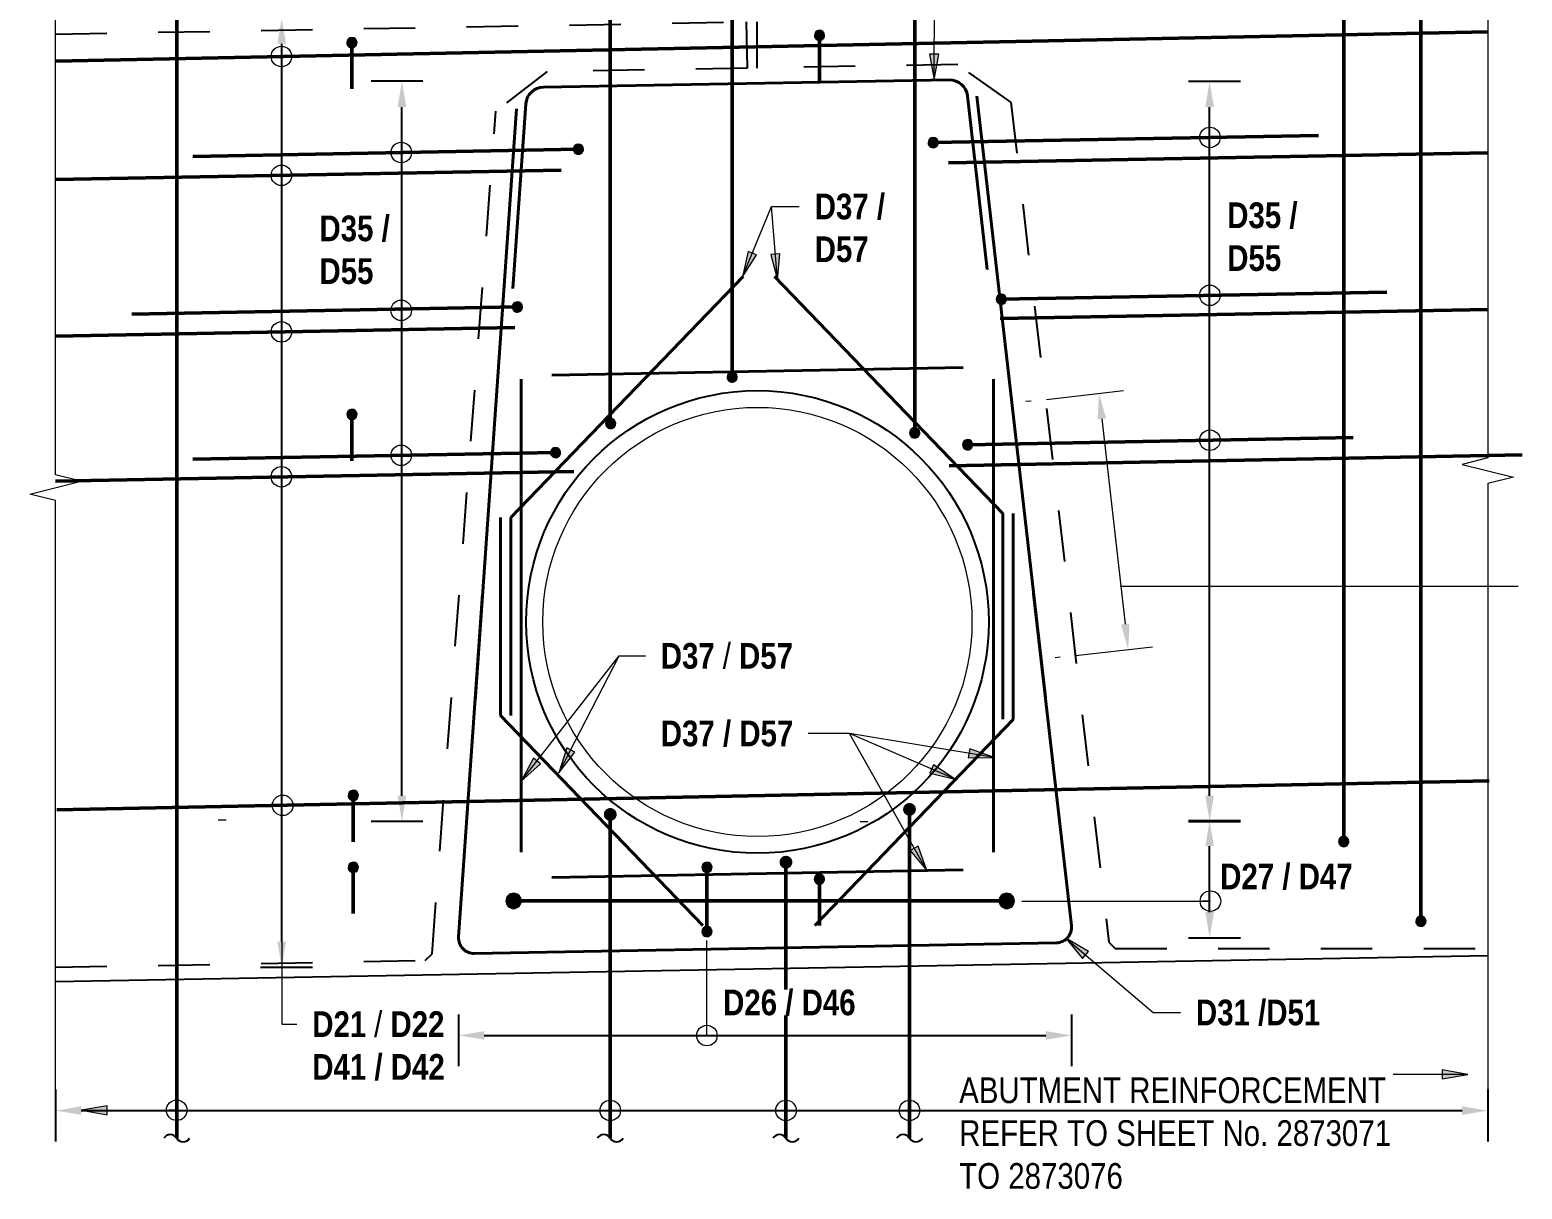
# Model space of a CAD drawing. Header units: metres. Extents: x 1110 to 1195, y -510 to 24.
# Drawn here: x 1187.324 to 1190.228, y 1.006 to 3.261 of the extents above; entities that cross this region are included whole.
import ezdxf

# ---------------------------------------------------------------- set-up
doc = ezdxf.new("R2010")
doc.units = ezdxf.units.M
doc.linetypes.add('JacobsDash', pattern=[0.0045, 0.003, -0.0015])
doc.layers.get('Defpoints').update_dxf_attribs({"color": 41})
for name, color, linetype, lineweight in [('A-ANNO-DIMS', 7, 'Continuous', 9), ('A-DETL', 7, 'Continuous', 13), ('A-DETL-GENF', 7, 'Continuous', 9), ('G-ANNO-TEXT', 7, 'Continuous', 9)]:
    doc.layers.add(name, color=color, linetype=linetype, lineweight=lineweight)
doc.styles.add('Arial Narrow_2', font='ARIALN.TTF', dxfattribs={"height": 0.05})
doc.styles.add('Arial Narrow_B_1', font='ARIALNB.TTF', dxfattribs={"height": 0.05})
doc.dimstyles.new('Dimension_Standard_T__mm_', dxfattribs={"dimscale": 0.3048, "dimtxt": 0.051172, "dimasz": 0.164042, "dimexe": 0.15748, "dimexo": 0.098425, "dimgap": 0.065617, "dimtad": 1, "dimdec": 0, "dimlfac": 1000, "dimzin": 0, "dimdsep": 46, "dimtxsty": 'Arial Narrow_B_1', "dimsah": 1, "dimcen": 0.09, "dimaunit": 1, "dimadec": 4, "dimazin": 0, "dimtfac": 1, "dimtdec": 4, "dimtix": 1, "dimtmove": 0, "dimatfit": 3, "dimfxl": 1, "dimtvp": 1, "dimtolj": 1, "dimtzin": 0, "dimlwd": 18, "dimlwe": 18, "dimarcsym": 2})
doc.dimstyles.new('Dimension_Standard_T_REO_2', dxfattribs={"dimscale": 0.3048, "dimtxt": 0.051172, "dimasz": 0.164042, "dimexe": 0.19685, "dimexo": 0.0625, "dimgap": 0.065617, "dimtad": 1, "dimdec": 0, "dimlfac": 1000, "dimzin": 0, "dimdsep": 46, "dimtxsty": 'Arial Narrow_B_1', "dimsah": 1, "dimcen": 0.09, "dimaunit": 1, "dimadec": 4, "dimazin": 0, "dimtfac": 1, "dimtdec": 4, "dimtix": 1, "dimtmove": 0, "dimatfit": 3, "dimfxl": 0.19685, "dimfxlon": 1, "dimtvp": 1, "dimtolj": 1, "dimtzin": 0, "dimlwd": 25, "dimlwe": 25, "dimarcsym": 2})
doc.dimstyles.new('Dimension_Standard_T_REO_3', dxfattribs={"dimscale": 0.3048, "dimtxt": 0.051172, "dimasz": 0.164042, "dimexe": 0.19685, "dimexo": 0.0625, "dimgap": 0.065617, "dimtad": 1, "dimdec": 0, "dimlfac": 1000, "dimzin": 0, "dimdsep": 46, "dimtxsty": 'Arial Narrow_2', "dimsah": 1, "dimcen": 0.09, "dimaunit": 1, "dimadec": 4, "dimazin": 0, "dimtfac": 1, "dimtdec": 4, "dimtix": 1, "dimtmove": 0, "dimatfit": 3, "dimfxl": 0.19685, "dimfxlon": 1, "dimtvp": 1, "dimtolj": 1, "dimtzin": 0, "dimlwd": 25, "dimlwe": 25, "dimarcsym": 2})

# ---------------------------------------------------------------- blocks, each defined once
blk = doc.blocks.new('CS_DET_BreakLine_ViewScale - Std Break-6632918-DRG-2873132 - INTEGRAL STITCH REINFORCEMENT DETAIL B')
at = {"layer": 'A-DETL-GENF'}
for p, q in [((1.1275, 0.05), (1.115, 0)), ((1.1525, -0.05), (1.1275, 0.05)), ((1.115, 0), (-0.05, 0)), ((1.165, 0), (1.1525, -0.05)), ((2.33, 0), (1.165, 0))]:
    blk.add_line(p, q, dxfattribs=at)
blk = doc.blocks.new('CS_DET_BreakLine_ViewScale - Std Break-6632973-DRG-2873132 - INTEGRAL STITCH REINFORCEMENT DETAIL B')
at = {"layer": 'A-DETL-GENF'}
for p, q in [((1.1475, -0.05), (1.1725, 0.05)), ((1.1725, 0.05), (1.185, 0)), ((-0.05, 0), (1.135, 0)), ((1.135, 0), (1.1475, -0.05)), ((1.185, 0), (2.37, 0))]:
    blk.add_line(p, q, dxfattribs=at)
blk = doc.blocks.new('B_Det_Reinf_Bar Section_2D - Reo Dot_Scale 20_Cog End-6632169-DRG-2873132 - INTEGRAL STITCH REINFORCEMENT DETAIL B')
at = {"layer": 'A-DETL-GENF'}
blk.add_hatch(color=256, dxfattribs=at).paths.add_polyline_path([(0, 0.01), (-0.0026, 0.0097), (-0.005, 0.0087), (-0.0071, 0.0071), (-0.0087, 0.005), (-0.0097, 0.0026), (-0.01, 0), (-0.0097, -0.0026), (-0.0087, -0.005), (-0.0071, -0.0071), (-0.005, -0.0087), (-0.0026, -0.0097), (0, -0.01), (0.0026, -0.0097), (0.005, -0.0087), (0.0071, -0.0071), (0.0087, -0.005), (0.0097, -0.0026), (0.01, 0), (0.0097, 0.0026), (0.0087, 0.005), (0.0071, 0.0071), (0.005, 0.0087), (0.0026, 0.0097)])
for start, end in [(0, 180), (180, 360)]:
    blk.add_arc((0, 0), 0.01, start, end, dxfattribs=at)
blk = doc.blocks.new('B_Det_Reinf_Bar Section_2D_Grey - Reo Dot_Scale 25_Section-7275914-DRG-2873132 - INTEGRAL STITCH REINFORCEMENT DETAIL B')
at = {"layer": 'A-DETL-GENF', "true_color": 0xafafaf}
blk.add_hatch(color=253, dxfattribs=at).paths.add_polyline_path([(0, 0.0125), (-0.0032, 0.0121), (-0.0063, 0.0108), (-0.0088, 0.0088), (-0.0108, 0.0062), (-0.0121, 0.0032), (-0.0125, 0), (-0.0121, -0.0032), (-0.0108, -0.0063), (-0.0088, -0.0088), (-0.0063, -0.0108), (-0.0032, -0.0121), (0, -0.0125), (0.0032, -0.0121), (0.0062, -0.0108), (0.0088, -0.0088), (0.0108, -0.0063), (0.0121, -0.0032), (0.0125, 0), (0.0121, 0.0032), (0.0108, 0.0062), (0.0088, 0.0088), (0.0062, 0.0108), (0.0032, 0.0121)])
blk = doc.blocks.new('CS_DET_Rebar Tagging1 - Scale 20-6632173-DRG-2873132 - INTEGRAL STITCH REINFORCEMENT DETAIL B')
at = {"layer": 'A-DETL-GENF', "lineweight": 13}
blk.add_line((0, 0), (0.015, 0), dxfattribs=at)
blk.add_circle((0, 0), 0.02, dxfattribs=at)
blk = doc.blocks.new('CS_DET_Rebar Tagging1 - Scale 20-6623108-DRG-2873132 - INTEGRAL STITCH REINFORCEMENT DETAIL B')
at = {"layer": 'A-DETL-GENF', "lineweight": 13}
blk.add_line((0, 0), (0.005, 0), dxfattribs=at)
blk.add_circle((0, 0), 0.02, dxfattribs=at)
blk = doc.blocks.new('CS_DET_Rebar Combined - Multiple Bar-7553088-DRG-2873132 - INTEGRAL STITCH REINFORCEMENT DETAIL B')
at = {"layer": 'A-DETL-GENF'}
for points in [[(0, -0.015), (0.0039, -0.0145), (0.0075, -0.013), (0.0106, -0.0106), (0.013, -0.0075), (0.0145, -0.0039), (0.015, 0), (0.0145, 0.0039), (0.013, 0.0075), (0.0106, 0.0106), (0.0075, 0.013), (0.0039, 0.0145), (0, 0.015), (-0.0039, 0.0145), (-0.0075, 0.013), (-0.0106, 0.0106), (-0.013, 0.0075), (-0.0145, 0.0039), (-0.015, 0), (-0.0145, -0.0039), (-0.013, -0.0075), (-0.0106, -0.0106), (-0.0075, -0.013), (-0.0039, -0.0145)], [(0.9596, -0.015), (0.9635, -0.0145), (0.9671, -0.013), (0.9702, -0.0106), (0.9726, -0.0075), (0.9741, -0.0039), (0.9746, 0), (0.9741, 0.0039), (0.9726, 0.0075), (0.9702, 0.0106), (0.9671, 0.013), (0.9635, 0.0145), (0.9596, 0.015), (0.9557, 0.0145), (0.9521, 0.013), (0.949, 0.0106), (0.9466, 0.0075), (0.9451, 0.0039), (0.9446, 0), (0.9451, -0.0039), (0.9466, -0.0075), (0.949, -0.0106), (0.9521, -0.013), (0.9557, -0.0145)]]:
    blk.add_hatch(color=256, dxfattribs=at).paths.add_polyline_path(points)
at = {"layer": 'A-DETL-GENF', "lineweight": 50}
blk.add_line((0.015, 0), (0.9446, 0), dxfattribs=at)
at = {"layer": 'A-DETL-GENF'}
for centre, start, end in [((0, 0), 360, 180), ((0, 0), 180, 360), ((0.9596, 0), 360, 180), ((0.9596, 0), 180, 360)]:
    blk.add_arc(centre, 0.015, start, end, dxfattribs=at)
blk = doc.blocks.new('DIMBLOCK17-DRG-2873132 - INTEGRAL STITCH REINFORCEMENT DETAIL B')
at = {"layer": 'A-ANNO-DIMS', "color": 0, "lineweight": 25, "transparency": 16777216}
for p, q in [((1189.5786, 3.1613), (1189.6796, 3.1613)), ((1189.6196, 1.7713), (1189.6196, 3.1113)), ((1189.5786, 1.7213), (1189.6796, 1.7213))]:
    blk.add_line(p, q, dxfattribs=at)
at = {"layer": 'A-ANNO-DIMS', "color": 0, "transparency": 16777216}
for points in [[(1189.6112, 3.1113), (1189.6279, 3.1113), (1189.6196, 3.1613)], [(1189.6112, 1.7713), (1189.6279, 1.7713), (1189.6196, 1.7213)]]:
    blk.add_solid(points, dxfattribs=at)
at = {"layer": 'Defpoints', "color": 0, "transparency": 16777216}
for p in [(1189.5596, 3.1613), (1189.6196, 3.1613), (1189.5596, 1.7213)]:
    blk.add_point(p, dxfattribs=at)
at = {"layer": 'A-ANNO-DIMS', "color": 0, "lineweight": 25, "transparency": 16777216, "insert": (1189.5699, 2.4413), "char_height": 0.05, "attachment_point": 5, "rotation": 90, "style": 'Arial Narrow_B_1'}
blk.add_mtext('\\A1;\u200d', dxfattribs=at)
blk = doc.blocks.new('DIMBLOCK18-DRG-2873132 - INTEGRAL STITCH REINFORCEMENT DETAIL B')
at = {"layer": 'A-ANNO-DIMS', "color": 0, "lineweight": 25, "transparency": 16777216}
for p, q in [((1187.374, 1.1995), (1187.374, 1.0985)), ((1190.1607, 1.1995), (1190.1607, 1.0985)), ((1187.424, 1.1585), (1190.1107, 1.1585))]:
    blk.add_line(p, q, dxfattribs=at)
at = {"layer": 'A-ANNO-DIMS', "color": 0, "transparency": 16777216}
for points in [[(1187.424, 1.1669), (1187.424, 1.1502), (1187.374, 1.1585)], [(1190.1107, 1.1669), (1190.1107, 1.1502), (1190.1607, 1.1585)]]:
    blk.add_solid(points, dxfattribs=at)
at = {"layer": 'Defpoints', "color": 0, "transparency": 16777216}
for p in [(1187.374, 1.2185), (1190.1607, 1.2185), (1190.1607, 1.1585)]:
    blk.add_point(p, dxfattribs=at)
at = {"layer": 'A-ANNO-DIMS', "color": 0, "lineweight": 25, "transparency": 16777216, "insert": (1188.7673, 1.2082), "char_height": 0.05, "attachment_point": 5, "style": 'Arial Narrow_B_1'}
blk.add_mtext('\\A1;\u200d', dxfattribs=at)
blk = doc.blocks.new('DIMBLOCK19-DRG-2873132 - INTEGRAL STITCH REINFORCEMENT DETAIL B')
at = {"layer": 'A-ANNO-DIMS', "color": 0, "lineweight": 25, "transparency": 16777216}
for p, q in [((1187.7731, 3.2843), (1187.874, 3.2843)), ((1187.814, 1.4875), (1187.814, 3.2343)), ((1187.7731, 1.4375), (1187.874, 1.4375))]:
    blk.add_line(p, q, dxfattribs=at)
at = {"layer": 'A-ANNO-DIMS', "color": 0, "transparency": 16777216}
for points in [[(1187.8057, 3.2343), (1187.8224, 3.2343), (1187.814, 3.2843)], [(1187.8057, 1.4875), (1187.8224, 1.4875), (1187.814, 1.4375)]]:
    blk.add_solid(points, dxfattribs=at)
at = {"layer": 'Defpoints', "color": 0, "transparency": 16777216}
for p in [(1187.754, 3.2843), (1187.814, 3.2843), (1187.754, 1.4375)]:
    blk.add_point(p, dxfattribs=at)
at = {"layer": 'A-ANNO-DIMS', "color": 0, "lineweight": 25, "transparency": 16777216, "insert": (1187.7644, 2.3609), "char_height": 0.05, "attachment_point": 5, "rotation": 90, "style": 'Arial Narrow_2'}
blk.add_mtext('\\A1;\u200e', dxfattribs=at)
blk = doc.blocks.new('DIMBLOCK20-DRG-2873132 - INTEGRAL STITCH REINFORCEMENT DETAIL B')
at = {"layer": 'A-ANNO-DIMS', "color": 0, "lineweight": 25, "transparency": 16777216}
for p, q in [((1188.0889, 3.1613), (1187.988, 3.1613)), ((1188.048, 1.7713), (1188.048, 3.1113)), ((1188.0889, 1.7213), (1187.988, 1.7213))]:
    blk.add_line(p, q, dxfattribs=at)
at = {"layer": 'A-ANNO-DIMS', "color": 0, "transparency": 16777216}
for points in [[(1188.0396, 3.1113), (1188.0563, 3.1113), (1188.048, 3.1613)], [(1188.0396, 1.7713), (1188.0563, 1.7713), (1188.048, 1.7213)]]:
    blk.add_solid(points, dxfattribs=at)
at = {"layer": 'Defpoints', "color": 0, "transparency": 16777216}
for p in [(1188.048, 3.1613), (1188.108, 3.1613), (1188.108, 1.7213)]:
    blk.add_point(p, dxfattribs=at)
at = {"layer": 'A-ANNO-DIMS', "color": 0, "lineweight": 25, "transparency": 16777216, "insert": (1187.9983, 2.4413), "char_height": 0.05, "attachment_point": 5, "rotation": 90, "style": 'Arial Narrow_2'}
blk.add_mtext('\\A1;\u200d', dxfattribs=at)
blk = doc.blocks.new('DIMBLOCK21-DRG-2873132 - INTEGRAL STITCH REINFORCEMENT DETAIL B')
at = {"layer": 'A-ANNO-DIMS', "color": 0, "lineweight": 18, "transparency": 16777216}
for p, q in [((1189.3019, 2.5425), (1189.4519, 2.5596)), ((1189.4099, 2.5045), (1189.4554, 2.1053)), ((1189.3587, 2.044), (1189.5087, 2.0611))]:
    blk.add_line(p, q, dxfattribs=at)
at = {"layer": 'A-ANNO-DIMS', "color": 0, "transparency": 16777216}
for points in [[(1189.4182, 2.5055), (1189.4016, 2.5036), (1189.4042, 2.5542)], [(1189.4637, 2.1062), (1189.4471, 2.1044), (1189.4611, 2.0556)]]:
    blk.add_solid(points, dxfattribs=at)
at = {"layer": 'Defpoints', "color": 0, "transparency": 16777216}
for p in [(1189.2721, 2.5391), (1189.3289, 2.0406), (1189.4611, 2.0556)]:
    blk.add_point(p, dxfattribs=at)
at = {"layer": 'A-ANNO-DIMS', "color": 0, "lineweight": 18, "transparency": 16777216, "insert": (1189.482, 2.3105), "char_height": 0.05, "attachment_point": 5, "rotation": 276.5013, "style": 'Arial Narrow_B_1'}
blk.add_mtext('\\A1;\u200d', dxfattribs=at)
blk = doc.blocks.new('DIMBLOCK22-DRG-2873132 - INTEGRAL STITCH REINFORCEMENT DETAIL B')
at = {"layer": 'A-ANNO-DIMS', "color": 0, "lineweight": 25, "transparency": 16777216}
for p, q in [((1188.1583, 1.3458), (1188.1583, 1.2449)), ((1189.3507, 1.3458), (1189.3507, 1.2449)), ((1188.2083, 1.3049), (1189.3007, 1.3049))]:
    blk.add_line(p, q, dxfattribs=at)
at = {"layer": 'A-ANNO-DIMS', "color": 0, "transparency": 16777216}
for points in [[(1188.2083, 1.3132), (1188.2083, 1.2965), (1188.1583, 1.3049)], [(1189.3007, 1.3132), (1189.3007, 1.2965), (1189.3507, 1.3049)]]:
    blk.add_solid(points, dxfattribs=at)
at = {"layer": 'Defpoints', "color": 0, "transparency": 16777216}
for p in [(1188.1583, 1.3649), (1189.3507, 1.3649), (1189.3507, 1.3049)]:
    blk.add_point(p, dxfattribs=at)
at = {"layer": 'A-ANNO-DIMS', "color": 0, "lineweight": 25, "transparency": 16777216, "insert": (1188.7545, 1.3546), "char_height": 0.05, "attachment_point": 5, "style": 'Arial Narrow_B_1'}
blk.add_mtext('\\A1;\u200e', dxfattribs=at)
blk = doc.blocks.new('DIMBLOCK23-DRG-2873132 - INTEGRAL STITCH REINFORCEMENT DETAIL B')
at = {"layer": 'A-ANNO-DIMS', "color": 0, "lineweight": 25, "transparency": 16777216}
for p, q in [((1189.5786, 1.7233), (1189.6796, 1.7233)), ((1189.6196, 1.5448), (1189.6196, 1.6733)), ((1189.5786, 1.4948), (1189.6796, 1.4948))]:
    blk.add_line(p, q, dxfattribs=at)
at = {"layer": 'A-ANNO-DIMS', "color": 0, "transparency": 16777216}
for points in [[(1189.6112, 1.6733), (1189.6279, 1.6733), (1189.6196, 1.7233)], [(1189.6112, 1.5448), (1189.6279, 1.5448), (1189.6196, 1.4948)]]:
    blk.add_solid(points, dxfattribs=at)
at = {"layer": 'Defpoints', "color": 0, "transparency": 16777216}
for p in [(1189.5596, 1.7233), (1189.6196, 1.7233), (1189.5596, 1.4948)]:
    blk.add_point(p, dxfattribs=at)
at = {"layer": 'A-ANNO-DIMS', "color": 0, "lineweight": 25, "transparency": 16777216, "insert": (1189.5699, 1.6091), "char_height": 0.05, "attachment_point": 5, "rotation": 90, "style": 'Arial Narrow_B_1'}
blk.add_mtext('\\A1;\u200e', dxfattribs=at)

msp = doc.modelspace()

# ---------------------------------------------------------------- hatches: boundary and pattern name
at = {"layer": 'G-ANNO-TEXT'}
for points in [[(1189.0833, 3.1639), (1189.0924, 3.2139), (1189.0748, 3.214)], [(1188.7106, 2.7808), (1188.7377, 2.8237), (1188.7214, 2.8304)], [(1188.7785, 2.7749), (1188.7832, 2.8255), (1188.7657, 2.8241)], [(1188.3536, 1.8156), (1188.3843, 1.8561), (1188.3686, 1.8641)], [(1189.2006, 1.8457), (1189.1527, 1.8626), (1189.1498, 1.8452)], [(1188.2801, 1.7994), (1188.3178, 1.8334), (1188.3039, 1.8442)], [(1189.1245, 1.8037), (1189.0821, 1.8316), (1189.0751, 1.8154)], [(1189.0693, 1.6255), (1189.0525, 1.6734), (1189.0371, 1.6648)], [(1189.34, 1.4938), (1189.3724, 1.4546), (1189.3838, 1.4681)], [(1190.1222, 1.2291), (1190.0722, 1.238), (1190.0722, 1.2203)], [(1187.4244, 1.1591), (1187.4744, 1.1503), (1187.4744, 1.1679)]]:
    msp.add_hatch(color=256, dxfattribs=at).paths.add_polyline_path(points)

# ---------------------------------------------------------------- linework, layer by layer
at = {"layer": 'A-DETL', "lineweight": 50}
for p, q in [((1188.6906, 3.487), (1188.6906, 2.5959)), ((1189.0457, 3.4972), (1189.0457, 2.4871)), ((1190.0306, 3.5095), (1190.0306, 1.537)), ((1188.4533, 3.4836), (1188.4533, 2.5053)), ((1189.8806, 3.3602), (1189.8806, 1.692)), ((1187.374, 3.2006), (1190.1607, 3.2575)), ((1187.9506, 3.2366), (1187.9506, 3.1466)), ((1188.8605, 3.2508), (1188.8605, 3.1608)), ((1189.0817, 3.042), (1189.8317, 3.056)), ((1187.6414, 3.0151), (1188.3914, 3.0291)), ((1189.1117, 3.0025), (1190.1607, 3.0221)), ((1187.374, 2.9701), (1188.3576, 2.9885)), ((1189.2142, 2.7373), (1189.9642, 2.7513)), ((1187.5226, 2.7082), (1188.2726, 2.7222)), ((1189.2117, 2.6997), (1190.1607, 2.7174)), ((1187.374, 2.6655), (1188.2676, 2.6823)), ((1187.9507, 2.5131), (1187.9507, 2.4231)), ((1189.1487, 2.4541), (1189.8987, 2.4681)), ((1187.6414, 2.4258), (1188.3468, 2.439)), ((1189.1129, 2.4134), (1190.2277, 2.4343)), ((1187.374, 2.3835), (1188.3825, 2.4024)), ((1187.3765, 1.7435), (1190.1632, 1.8004)), ((1187.9532, 1.7718), (1187.9532, 1.6818)), ((1187.9532, 1.6318), (1187.9532, 1.5418)), ((1188.6414, 1.6319), (1188.6414, 1.5168)), ((1188.8602, 1.6089), (1188.8602, 1.5189))]:
    msp.add_line(p, q, dxfattribs=at)
at = {"layer": 'A-DETL', "color": 8, "lineweight": 50, "true_color": 0x808080}
for p, q in [((1187.6098, 3.4591), (1187.6098, 1.1048)), ((1188.4533, 1.7223), (1188.4533, 1.1048)), ((1189.0356, 1.7322), (1189.0356, 1.1048)), ((1188.7952, 1.6294), (1188.7952, 1.1048))]:
    msp.add_line(p, q, dxfattribs=at)
at = {"layer": 'A-DETL', "color": 8, "linetype": 'JacobsDash', "lineweight": 25, "true_color": 0x808080}
for p, q in [((1187.374, 3.2533), (1188.7181, 3.2769)), ((1188.7181, 3.2769), (1188.7199, 3.1869)), ((1188.7387, 3.2771), (1188.7387, 3.1871)), ((1188.3306, 3.1801), (1188.2307, 3.1033)), ((1188.7199, 3.1869), (1188.3306, 3.1801)), ((1189.1297, 3.194), (1188.7387, 3.1871)), ((1189.2327, 3.1208), (1189.1297, 3.194)), ((1189.2327, 3.1208), (1189.4233, 1.4866)), ((1188.1065, 1.4637), (1188.2307, 3.1033)), ((1189.4233, 1.4866), (1189.4361, 1.4739)), ((1188.0935, 1.4507), (1188.1065, 1.4637)), ((1189.4361, 1.4739), (1190.1607, 1.4739)), ((1187.374, 1.4375), (1188.0935, 1.4507))]:
    msp.add_line(p, q, dxfattribs=at)
at = {"layer": 'A-DETL', "lineweight": 40}
for p, q in [((1189.113, 3.164), (1188.3235, 3.1501)), ((1188.271, 3.1076), (1188.1904, 1.9554)), ((1188.2892, 3.1176), (1188.2641, 2.7582)), ((1189.1484, 3.1329), (1189.1869, 2.7951)), ((1189.1667, 3.1325), (1189.3, 1.963)), ((1188.2601, 2.3125), (1188.712, 2.7816)), ((1189.2171, 2.3203), (1188.7727, 2.7816)), ((1188.3395, 2.5894), (1189.1398, 2.6044)), ((1188.2801, 2.5816), (1188.2801, 1.6616)), ((1189.1993, 2.5816), (1189.1993, 1.6616)), ((1188.2401, 2.3125), (1188.2401, 1.9271)), ((1188.2601, 2.3125), (1188.2601, 1.9275)), ((1189.2171, 2.3203), (1189.2171, 1.9203)), ((1189.2371, 2.3203), (1189.2371, 1.9194)), ((1188.205, 2.1643), (1188.1583, 1.4965)), ((1189.2771, 2.1643), (1189.3507, 1.5184)), ((1188.2401, 1.9271), (1188.6334, 1.5189)), ((1189.2371, 1.9194), (1188.8513, 1.5189)), ((1188.3395, 1.612), (1189.1398, 1.6269)), ((1188.1888, 1.4644), (1189.3214, 1.485))]:
    msp.add_line(p, q, dxfattribs=at)
at = {"layer": 'A-DETL', "color": 7, "lineweight": 9, "true_color": 0xffffff}
for p, q in [((1188.9606, 3.1613), (1188.9547, 3.1613)), ((1189.2721, 2.5391), (1189.2621, 2.538)), ((1189.3289, 2.0406), (1189.319, 2.0394)), ((1187.6907, 1.7243), (1187.7057, 1.7243)), ((1188.9397, 1.7213), (1188.9547, 1.7213))]:
    msp.add_line(p, q, dxfattribs=at)
at = {"layer": 'A-DETL', "lineweight": 18}
for p, q in [((1189.2542, 1.5662), (1189.6192, 1.5662)), ((1188.6409, 1.4896), (1188.6409, 1.3046))]:
    msp.add_line(p, q, dxfattribs=at)
at = {"layer": 'A-DETL', "lineweight": 25}
msp.add_line((1187.374, 1.4095), (1190.1607, 1.4603), dxfattribs=at)
msp.add_circle((1188.7397, 2.1094), 0.45, dxfattribs=at)
at = {"layer": 'A-DETL', "color": 143, "lineweight": 18, "true_color": 0x78aac8}
msp.add_circle((1188.7397, 2.1094), 0.4175, dxfattribs=at)
at = {"layer": 'A-DETL', "lineweight": 40}
for centre, radius, start, end in [((1188.3241, 3.1151), 0.035, 91.0051, 176), ((1189.1136, 3.129), 0.035, 6.5013, 91.0051), ((1189.3209, 1.515), 0.03, 271.0447, 6.5013), ((1188.1883, 1.4944), 0.03, 176, 271.0447)]:
    msp.add_arc(centre, radius, start, end, dxfattribs=at)
at = {"layer": 'A-DETL', "color": 8, "lineweight": 25, "true_color": 0x808080}
for centre, start, end in [((1187.5973, 1.0972), 31.0605, 148.9395), ((1187.6223, 1.1123), 211.0605, 328.9395), ((1188.4408, 1.0972), 31.0605, 148.9395), ((1188.4658, 1.1123), 211.0605, 328.9395), ((1188.7827, 1.0972), 31.0605, 148.9395), ((1188.8077, 1.1123), 211.0605, 328.9395), ((1189.0231, 1.0972), 31.0605, 148.9395), ((1189.0481, 1.1123), 211.0605, 328.9395)]:
    msp.add_arc(centre, 0.0146, start, end, dxfattribs=at)
at = {"layer": 'G-ANNO-TEXT'}
for p, q in [((1189.0833, 3.1639), (1189.0861, 3.72)), ((1189.0924, 3.2139), (1189.0748, 3.214)), ((1189.0748, 3.214), (1189.0833, 3.1639)), ((1189.0833, 3.1639), (1189.0924, 3.2139)), ((1188.7106, 2.7808), (1188.7669, 2.9179)), ((1188.7669, 2.9179), (1188.8212, 2.9179)), ((1188.7669, 2.9179), (1188.8212, 2.9179)), ((1188.7785, 2.7749), (1188.7669, 2.9179)), ((1188.7214, 2.8304), (1188.7106, 2.7808)), ((1188.7106, 2.7808), (1188.7377, 2.8237)), ((1188.7377, 2.8237), (1188.7214, 2.8304)), ((1188.7832, 2.8255), (1188.7657, 2.8241)), ((1188.7657, 2.8241), (1188.7785, 2.7749)), ((1188.7785, 2.7749), (1188.7832, 2.8255)), ((1189.4457, 2.179), (1190.2199, 2.179)), ((1188.2801, 1.7994), (1188.4704, 2.0434)), ((1188.3536, 1.8156), (1188.4704, 2.0434)), ((1188.4704, 2.0434), (1188.5217, 2.0434)), ((1188.4704, 2.0434), (1188.5217, 2.0434)), ((1188.8653, 1.8925), (1188.8384, 1.8925)), ((1188.9191, 1.8925), (1188.8653, 1.8925)), ((1188.9191, 1.8925), (1188.8653, 1.8925)), ((1188.9191, 1.8925), (1188.8653, 1.8925)), ((1189.2006, 1.8457), (1188.9191, 1.8925)), ((1189.1245, 1.8037), (1188.9191, 1.8925)), ((1189.0693, 1.6255), (1188.9191, 1.8925)), ((1188.3686, 1.8641), (1188.3536, 1.8156)), ((1188.3843, 1.8561), (1188.3686, 1.8641)), ((1189.1527, 1.8626), (1189.1498, 1.8452)), ((1189.2006, 1.8457), (1189.1527, 1.8626)), ((1188.3039, 1.8442), (1188.2801, 1.7994)), ((1188.2801, 1.7994), (1188.3178, 1.8334)), ((1188.3178, 1.8334), (1188.3039, 1.8442)), ((1188.3536, 1.8156), (1188.3843, 1.8561)), ((1189.0821, 1.8316), (1189.0751, 1.8154)), ((1189.1245, 1.8037), (1189.0821, 1.8316)), ((1189.1498, 1.8452), (1189.2006, 1.8457)), ((1189.0751, 1.8154), (1189.1245, 1.8037)), ((1187.8143, 1.727), (1187.8143, 1.3268)), ((1189.0525, 1.6734), (1189.0371, 1.6648)), ((1189.0371, 1.6648), (1189.0693, 1.6255)), ((1189.0693, 1.6255), (1189.0525, 1.6734)), ((1189.34, 1.4938), (1189.3724, 1.4546)), ((1189.3838, 1.4681), (1189.34, 1.4938)), ((1189.34, 1.4938), (1189.5095, 1.3495)), ((1189.3724, 1.4546), (1189.3838, 1.4681)), ((1189.5095, 1.3495), (1189.5629, 1.3495)), ((1187.8143, 1.3268), (1187.8435, 1.3268)), ((1189.978, 1.2291), (1189.9767, 1.2291)), ((1190.1222, 1.2291), (1189.978, 1.2291)), ((1190.1222, 1.2291), (1190.0722, 1.238)), ((1190.0722, 1.238), (1190.0722, 1.2203)), ((1190.0722, 1.2203), (1190.1222, 1.2291)), ((1187.4744, 1.1679), (1187.4244, 1.1591)), ((1187.4744, 1.1503), (1187.4744, 1.1679)), ((1187.4244, 1.1591), (1187.4744, 1.1503)), ((1187.4244, 1.1591), (1187.5431, 1.1591))]:
    msp.add_line(p, q, dxfattribs=at)

# ---------------------------------------------------------------- block references
at = {"layer": 'A-DETL-GENF'}
for name, p, rotation in [('CS_DET_BreakLine_ViewScale - Std Break-6632973-DRG-2873132 - INTEGRAL STITCH REINFORCEMENT DETAIL B', (1190.1607, 3.5635), 270), ('CS_DET_BreakLine_ViewScale - Std Break-6632918-DRG-2873132 - INTEGRAL STITCH REINFORCEMENT DETAIL B', (1187.374, 3.5106), 270), ('B_Det_Reinf_Bar Section_2D - Reo Dot_Scale 20_Cog End-6632169-DRG-2873132 - INTEGRAL STITCH REINFORCEMENT DETAIL B', (1188.8605, 3.2508), 182.2932756549273), ('CS_DET_Rebar Tagging1 - Scale 20-6623108-DRG-2873132 - INTEGRAL STITCH REINFORCEMENT DETAIL B', (1187.8135, 3.2096), 180), ('B_Det_Reinf_Bar Section_2D - Reo Dot_Scale 20_Cog End-6632169-DRG-2873132 - INTEGRAL STITCH REINFORCEMENT DETAIL B', (1187.9506, 3.2366), 182.2932756549273), ('B_Det_Reinf_Bar Section_2D - Reo Dot_Scale 20_Cog End-6632169-DRG-2873132 - INTEGRAL STITCH REINFORCEMENT DETAIL B', (1189.0817, 3.042), 182.2932756549273), ('CS_DET_Rebar Tagging1 - Scale 20-6623108-DRG-2873132 - INTEGRAL STITCH REINFORCEMENT DETAIL B', (1189.6201, 3.0521), 180), ('CS_DET_Rebar Tagging1 - Scale 20-6623108-DRG-2873132 - INTEGRAL STITCH REINFORCEMENT DETAIL B', (1188.0466, 3.0228), 180), ('B_Det_Reinf_Bar Section_2D - Reo Dot_Scale 20_Cog End-6632169-DRG-2873132 - INTEGRAL STITCH REINFORCEMENT DETAIL B', (1188.3914, 3.0291), 182.2932756549273), ('CS_DET_Rebar Tagging1 - Scale 20-6623108-DRG-2873132 - INTEGRAL STITCH REINFORCEMENT DETAIL B', (1187.8135, 2.9783), 180), ('CS_DET_Rebar Tagging1 - Scale 20-6623108-DRG-2873132 - INTEGRAL STITCH REINFORCEMENT DETAIL B', (1189.6201, 2.7449), 180), ('CS_DET_Rebar Tagging1 - Scale 20-6623108-DRG-2873132 - INTEGRAL STITCH REINFORCEMENT DETAIL B', (1188.0466, 2.7156), 180), ('B_Det_Reinf_Bar Section_2D - Reo Dot_Scale 20_Cog End-6632169-DRG-2873132 - INTEGRAL STITCH REINFORCEMENT DETAIL B', (1188.2726, 2.7222), 182.2932756549273), ('B_Det_Reinf_Bar Section_2D - Reo Dot_Scale 20_Cog End-6632169-DRG-2873132 - INTEGRAL STITCH REINFORCEMENT DETAIL B', (1189.2142, 2.7373), 182.2932756549273), ('CS_DET_Rebar Tagging1 - Scale 20-6623108-DRG-2873132 - INTEGRAL STITCH REINFORCEMENT DETAIL B', (1187.8135, 2.6738), 180), ('B_Det_Reinf_Bar Section_2D - Reo Dot_Scale 20_Cog End-6632169-DRG-2873132 - INTEGRAL STITCH REINFORCEMENT DETAIL B', (1188.6906, 2.586), 182.2932756549273), ('B_Det_Reinf_Bar Section_2D - Reo Dot_Scale 20_Cog End-6632169-DRG-2873132 - INTEGRAL STITCH REINFORCEMENT DETAIL B', (1187.9507, 2.5131), 182.2932756549273), ('B_Det_Reinf_Bar Section_2D - Reo Dot_Scale 20_Cog End-6632169-DRG-2873132 - INTEGRAL STITCH REINFORCEMENT DETAIL B', (1188.454, 2.4954), 182.2932756549273), ('B_Det_Reinf_Bar Section_2D - Reo Dot_Scale 20_Cog End-6632169-DRG-2873132 - INTEGRAL STITCH REINFORCEMENT DETAIL B', (1189.0457, 2.4772), 182.2932756549273), ('CS_DET_Rebar Tagging1 - Scale 20-6623108-DRG-2873132 - INTEGRAL STITCH REINFORCEMENT DETAIL B', (1189.6201, 2.4629), 180), ('CS_DET_Rebar Tagging1 - Scale 20-6623108-DRG-2873132 - INTEGRAL STITCH REINFORCEMENT DETAIL B', (1188.0466, 2.4336), 180), ('B_Det_Reinf_Bar Section_2D - Reo Dot_Scale 20_Cog End-6632169-DRG-2873132 - INTEGRAL STITCH REINFORCEMENT DETAIL B', (1188.3468, 2.439), 182.2932756549273), ('B_Det_Reinf_Bar Section_2D - Reo Dot_Scale 20_Cog End-6632169-DRG-2873132 - INTEGRAL STITCH REINFORCEMENT DETAIL B', (1189.1487, 2.4541), 182.2932756549273), ('CS_DET_Rebar Tagging1 - Scale 20-6623108-DRG-2873132 - INTEGRAL STITCH REINFORCEMENT DETAIL B', (1187.8135, 2.3918), 180), ('CS_DET_Rebar Tagging1 - Scale 20-6623108-DRG-2873132 - INTEGRAL STITCH REINFORCEMENT DETAIL B', (1187.816, 1.7525), 180), ('B_Det_Reinf_Bar Section_2D - Reo Dot_Scale 20_Cog End-6632169-DRG-2873132 - INTEGRAL STITCH REINFORCEMENT DETAIL B', (1187.9532, 1.7718), 182.2932756549273), ('B_Det_Reinf_Bar Section_2D - Reo Dot_Scale 20_Cog End-6632169-DRG-2873132 - INTEGRAL STITCH REINFORCEMENT DETAIL B', (1189.8806, 1.682), 182.2932756549273), ('B_Det_Reinf_Bar Section_2D - Reo Dot_Scale 20_Cog End-6632169-DRG-2873132 - INTEGRAL STITCH REINFORCEMENT DETAIL B', (1187.9532, 1.6318), 182.2932756549273), ('B_Det_Reinf_Bar Section_2D - Reo Dot_Scale 20_Cog End-6632169-DRG-2873132 - INTEGRAL STITCH REINFORCEMENT DETAIL B', (1188.6414, 1.6319), 182.2932756549273), ('B_Det_Reinf_Bar Section_2D - Reo Dot_Scale 20_Cog End-6632169-DRG-2873132 - INTEGRAL STITCH REINFORCEMENT DETAIL B', (1188.8602, 1.6089), 182.2932756549273), ('CS_DET_Rebar Tagging1 - Scale 20-6632173-DRG-2873132 - INTEGRAL STITCH REINFORCEMENT DETAIL B', (1189.6211, 1.5662), 180), ('B_Det_Reinf_Bar Section_2D - Reo Dot_Scale 20_Cog End-6632169-DRG-2873132 - INTEGRAL STITCH REINFORCEMENT DETAIL B', (1188.6414, 1.5069), 182.2932756549273), ('B_Det_Reinf_Bar Section_2D - Reo Dot_Scale 20_Cog End-6632169-DRG-2873132 - INTEGRAL STITCH REINFORCEMENT DETAIL B', (1190.0306, 1.527), 182.2932756549273), ('CS_DET_Rebar Tagging1 - Scale 20-6632173-DRG-2873132 - INTEGRAL STITCH REINFORCEMENT DETAIL B', (1188.6414, 1.3046), 180), ('CS_DET_Rebar Tagging1 - Scale 20-6632173-DRG-2873132 - INTEGRAL STITCH REINFORCEMENT DETAIL B', (1187.6098, 1.1593), 180), ('CS_DET_Rebar Tagging1 - Scale 20-6632173-DRG-2873132 - INTEGRAL STITCH REINFORCEMENT DETAIL B', (1188.4533, 1.1589), 180), ('CS_DET_Rebar Tagging1 - Scale 20-6632173-DRG-2873132 - INTEGRAL STITCH REINFORCEMENT DETAIL B', (1188.7952, 1.1589), 180), ('CS_DET_Rebar Tagging1 - Scale 20-6632173-DRG-2873132 - INTEGRAL STITCH REINFORCEMENT DETAIL B', (1189.0356, 1.1589), 180)]:
    msp.add_blockref(name, p, dxfattribs=dict(at, rotation=rotation))
at = {"layer": 'A-DETL-GENF', "color": 253, "true_color": 0xafafaf, "rotation": 182.2932756549273}
for p in [(1188.4533, 1.7348), (1189.0356, 1.7446), (1188.7952, 1.6419)]:
    msp.add_blockref('B_Det_Reinf_Bar Section_2D_Grey - Reo Dot_Scale 25_Section-7275914-DRG-2873132 - INTEGRAL STITCH REINFORCEMENT DETAIL B', p, dxfattribs=at)
at = {"layer": 'A-DETL-GENF'}
msp.add_blockref('CS_DET_Rebar Combined - Multiple Bar-7553088-DRG-2873132 - INTEGRAL STITCH REINFORCEMENT DETAIL B', (1188.2652, 1.5666), dxfattribs=at)

# ---------------------------------------------------------------- texts
at = {"layer": 'G-ANNO-TEXT', "char_height": 0.05, "attachment_point": 1, "bg_fill": 3, "box_fill_scale": 1, "bg_fill_color": 256, "bg_fill_transparency": 0}
for s, insert, style in [('D37 / ', (1188.8512, 2.9429), 'Arial Narrow_B_1'), ('D57', (1188.8512, 2.8596), 'Arial Narrow_B_1'), ('D31 /D51', (1189.5929, 1.3745), 'Arial Narrow_B_1'), ('D21 ', (1187.8735, 1.3518), 'Arial Narrow_B_1'), ('TO 2873076', (1189.1323, 1.0564), 'Arial Narrow_2')]:
    msp.add_mtext(s, dxfattribs=dict(at, insert=insert, style=style))

# ---------------------------------------------------------------- dimensions: what is measured, and where the dimension line sits
at = {"layer": 'A-ANNO-DIMS', "lineweight": 25}
for base, p1, p2, text, dimstyle, override, picture, middle in [((1187.814, 3.2843), (1187.754, 1.4375), (1187.754, 3.2843), '\u200e', 'Dimension_Standard_T_REO_3', {"dimpost": '<>', "dimfxl": 1.846809}, 'DIMBLOCK19-DRG-2873132 - INTEGRAL STITCH REINFORCEMENT DETAIL B', (1187.7644, 2.3609)), ((1188.048, 3.1613), (1188.108, 1.7213), (1188.108, 3.1613), '\u200d', 'Dimension_Standard_T_REO_3', {"dimpost": '<>', "dimfxl": 1.44}, 'DIMBLOCK20-DRG-2873132 - INTEGRAL STITCH REINFORCEMENT DETAIL B', (1187.9983, 2.4413)), ((1189.6196, 3.1613), (1189.5596, 1.7213), (1189.5596, 3.1613), '\u200d', 'Dimension_Standard_T_REO_2', {"dimpost": '<>', "dimfxl": 1.44}, 'DIMBLOCK17-DRG-2873132 - INTEGRAL STITCH REINFORCEMENT DETAIL B', (1189.5699, 2.4413)), ((1189.6196, 1.7233), (1189.5596, 1.4948), (1189.5596, 1.7233), '\u200e', 'Dimension_Standard_T_REO_2', {"dimpost": '<>', "dimfxl": 0.22849}, 'DIMBLOCK23-DRG-2873132 - INTEGRAL STITCH REINFORCEMENT DETAIL B', (1189.5699, 1.6091))]:
    dim = msp.add_linear_dim(base=base, p1=p1, p2=p2, angle=90, text=text, dimstyle=dimstyle, override=override, dxfattribs=at)
    dim.commit()
    dim.dimension.update_dxf_attribs({"geometry": picture, "text_midpoint": middle})
at = {"layer": 'A-ANNO-DIMS', "lineweight": 18}
dim = msp.add_linear_dim(base=(1189.4611, 2.0556), p1=(1189.2721, 2.5391), p2=(1189.3289, 2.0406), angle=276.5013, text='\u200d', dimstyle='Dimension_Standard_T__mm_', override={"dimpost": '<>', "dimfxl": 0.501812}, dxfattribs=at)
dim.commit()
dim.dimension.update_dxf_attribs({"geometry": 'DIMBLOCK21-DRG-2873132 - INTEGRAL STITCH REINFORCEMENT DETAIL B', "text_midpoint": (1189.482, 2.3105)})
at = {"layer": 'A-ANNO-DIMS', "lineweight": 25}
for base, p1, p2, text, override, picture, middle in [((1189.3507, 1.3049), (1188.1583, 1.3649), (1189.3507, 1.3649), '\u200e', {"dimpost": '<>', "dimfxl": 1.192317}, 'DIMBLOCK22-DRG-2873132 - INTEGRAL STITCH REINFORCEMENT DETAIL B', (1188.7545, 1.3546)), ((1190.1607, 1.1585), (1187.374, 1.2185), (1190.1607, 1.2185), '\u200d', {"dimpost": '<>', "dimfxl": 2.786695}, 'DIMBLOCK18-DRG-2873132 - INTEGRAL STITCH REINFORCEMENT DETAIL B', (1188.7673, 1.2082))]:
    dim = msp.add_linear_dim(base=base, p1=p1, p2=p2, text=text, dimstyle='Dimension_Standard_T_REO_2', override=override, dxfattribs=at)
    dim.commit()
    dim.dimension.update_dxf_attribs({"geometry": picture, "text_midpoint": middle})

# ---------------------------------------------------------------- next in the draw order: texts
at = {"layer": 'G-ANNO-TEXT', "char_height": 0.05, "attachment_point": 1, "bg_fill": 3, "box_fill_scale": 1, "bg_fill_color": 256, "bg_fill_transparency": 0}
for s, insert, style in [('D35 / ', (1189.6538, 2.9257), 'Arial Narrow_B_1'), ('D35 / ', (1187.8875, 2.9002), 'Arial Narrow_B_1'), ('D55', (1187.8875, 2.8169), 'Arial Narrow_B_1'), ('D55', (1189.6538, 2.8424), 'Arial Narrow_B_1'), ('D37 / D57', (1188.5517, 1.9175), 'Arial Narrow_B_1'), ('D27 / D47', (1189.6401, 1.6391), 'Arial Narrow_B_1'), ('D26 / D46', (1188.6729, 1.394), 'Arial Narrow_B_1'), ('/', (1187.9938, 1.3518), 'Arial Narrow_2'), ('D41 / D42', (1187.8735, 1.2685), 'Arial Narrow_B_1'), ('ABUTMENT REINFORCEMENT ', (1189.1323, 1.2231), 'Arial Narrow_2'), ('REFER TO SHEET No. 2873071 ', (1189.1323, 1.1398), 'Arial Narrow_2')]:
    msp.add_mtext(s, dxfattribs=dict(at, insert=insert, style=style))
at = {"layer": 'G-ANNO-TEXT', "insert": (1188.5517, 2.0684), "char_height": 0.05, "attachment_point": 1, "style": 'Arial Narrow_B_1', "bg_fill": 3, "box_fill_scale": 1, "bg_fill_color": 256, "bg_fill_true_color": 13158600, "bg_fill_transparency": 0}
msp.add_mtext('D37', dxfattribs=at)

# ---------------------------------------------------------------- next in the draw order: texts
at = {"layer": 'G-ANNO-TEXT', "insert": (1188.6563, 2.0684), "char_height": 0.05, "attachment_point": 1, "style": 'Arial Narrow_2', "bg_fill": 3, "box_fill_scale": 1, "bg_fill_color": 256, "bg_fill_true_color": 13158600, "bg_fill_transparency": 0}
msp.add_mtext(' / ', dxfattribs=at)
at = {"layer": 'G-ANNO-TEXT', "insert": (1188.0097, 1.3518), "char_height": 0.05, "attachment_point": 1, "style": 'Arial Narrow_B_1', "bg_fill": 3, "box_fill_scale": 1, "bg_fill_color": 256, "bg_fill_transparency": 0}
msp.add_mtext(' D22', dxfattribs=at)

# ---------------------------------------------------------------- next in the draw order: texts
at = {"layer": 'G-ANNO-TEXT', "insert": (1188.7039, 2.0684), "char_height": 0.05, "attachment_point": 1, "style": 'Arial Narrow_B_1', "bg_fill": 3, "box_fill_scale": 1, "bg_fill_color": 256, "bg_fill_true_color": 13158600, "bg_fill_transparency": 0}
msp.add_mtext('D57', dxfattribs=at)

doc.saveas('drawing.dxf')
